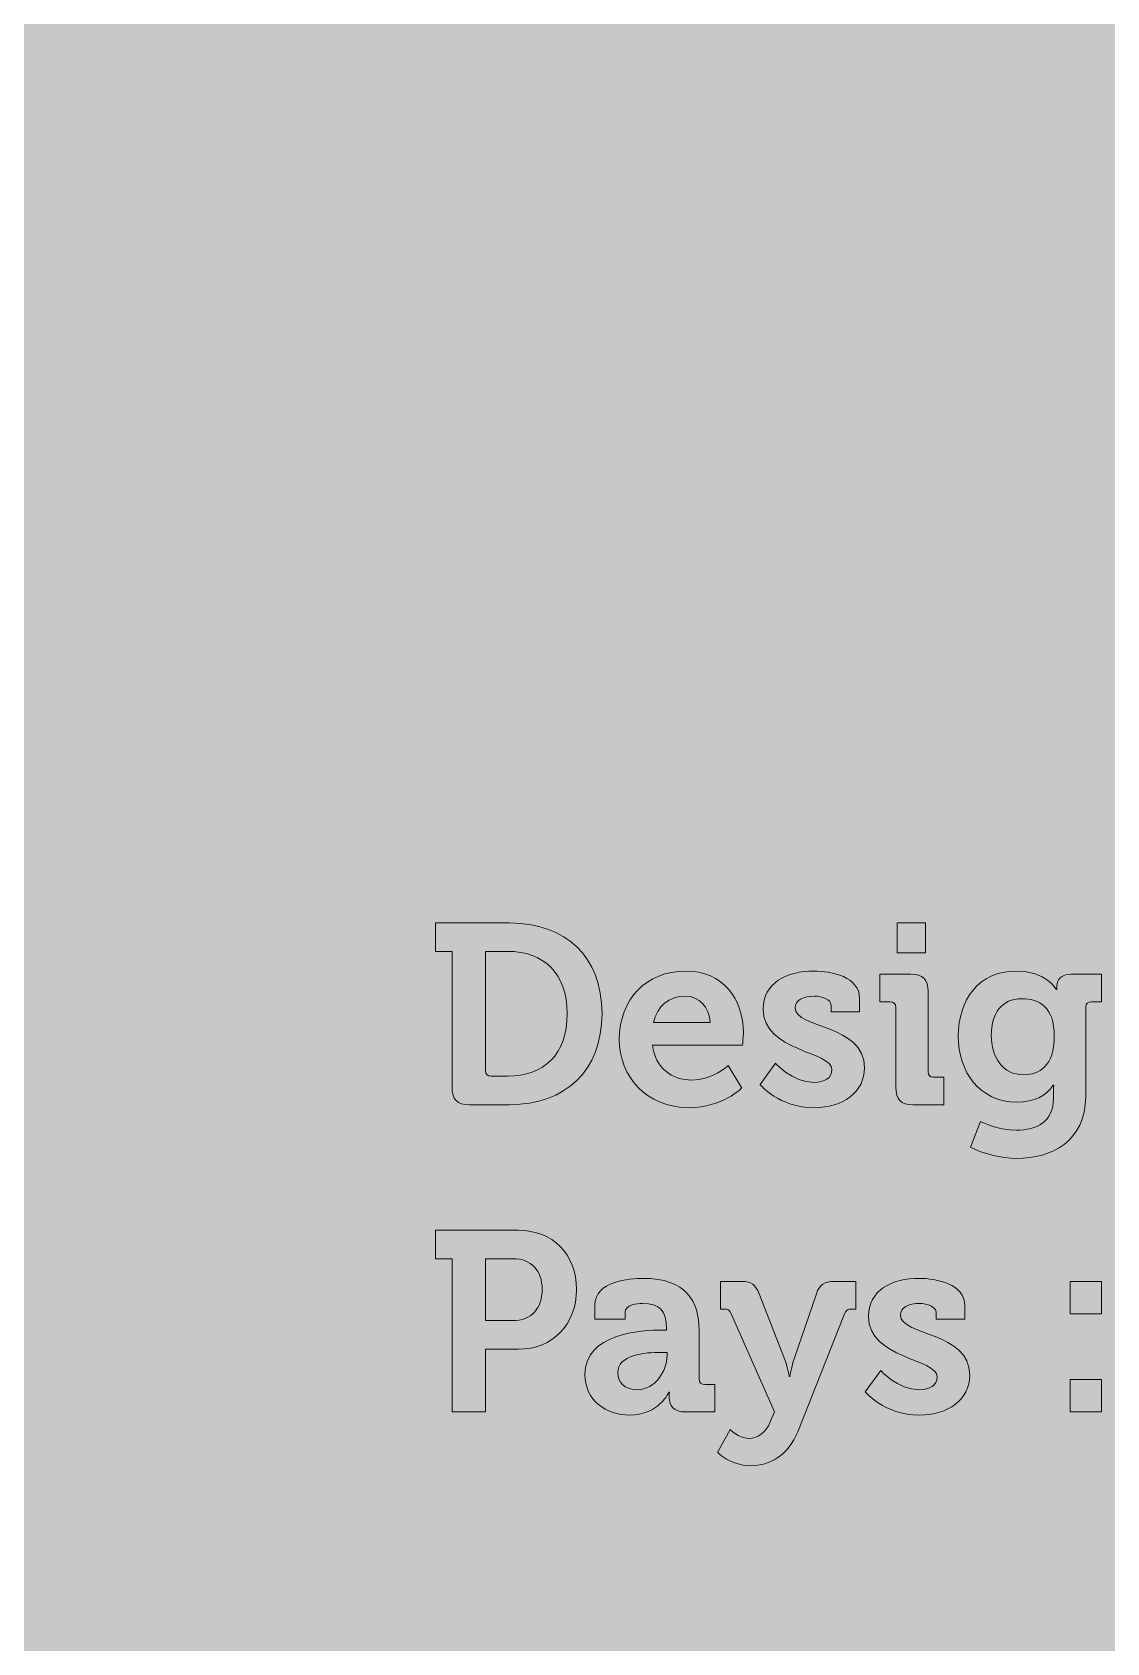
# Model space of a CAD drawing. Header units: inches. Extents: x 8 to 818, y -635 to -10.
# Drawn here: x 716.83 to 734.6, y -562.69 to -536.07 of the extents above; entities that cross this region are included whole.
import ezdxf

# ---------------------------------------------------------------- set-up
doc = ezdxf.new("R2010")
doc.units = ezdxf.units.IN
doc.header["$MEASUREMENT"] = 0
doc.layers.add('Calque 1', color=7, linetype='Continuous')
doc.layers.add('Calque 2', color=7, linetype='Continuous')

# ---------------------------------------------------------------- blocks, each defined once
blk = doc.blocks.new('block 13')
at = {"layer": 'Calque 1', "color": 179, "lineweight": 5, "true_color": 0x262425}
blk.add_open_spline([(719.694, -361.546), (719.694, -361.546), (724.17, -371.802), (724.17, -371.802), (724.391, -372.309), (724.16, -372.898), (723.653, -373.119), (723.653, -373.119), (722.737, -373.519), (722.737, -373.519), (722.231, -373.74), (721.641, -373.509), (721.42, -373.002), (721.42, -373.002), (717.744, -364.577), (717.744, -364.577), (640.056, -483.564), (480.643, -525.464), (351.496, -455.488), (351.496, -455.488), (353.499, -460.077), (353.499, -460.077), (353.72, -460.583), (353.489, -461.173), (352.983, -461.394), (352.983, -461.394), (352.066, -461.794), (352.066, -461.794), (351.56, -462.015), (350.971, -461.783), (350.75, -461.277), (350.75, -461.277), (347.181, -453.1), (347.181, -453.1), (344.491, -451.582), (341.813, -450.021), (339.152, -448.404), (335.488, -446.179), (330.728, -447.182), (328.31, -450.722), (328.31, -450.722), (328.221, -450.853), (328.221, -450.853), (325.723, -454.511), (326.637, -459.522), (330.297, -462.017), (477.228, -562.189), (679.23, -515.398), (769.485, -361.031), (775.135, -351.477), (770.258, -339.126), (759.21, -334.03), (759.21, -334.03), (759.21, -334.03), (759.21, -334.03), (748.148, -328.919), (736.083, -332.124), (731.675, -340.712), (727.953, -347.893), (723.95, -354.837), (719.694, -361.546)], degree=3, knots=[0, 0, 0, 0, 1, 1, 1, 2, 2, 2, 3, 3, 3, 4, 4, 4, 5, 5, 5, 6, 6, 6, 7, 7, 7, 8, 8, 8, 9, 9, 9, 10, 10, 10, 11, 11, 11, 12, 12, 12, 13, 13, 13, 14, 14, 14, 15, 15, 15, 16, 16, 16, 17, 17, 17, 18, 18, 18, 19, 19, 19, 20, 20, 20, 20], dxfattribs=at)
blk = doc.blocks.new('block 16')
at = {"layer": 'Calque 2', "true_color": 0x262425}
h = blk.add_hatch(color=179, dxfattribs=at)
h.dxf.hatch_style = 2
edge = h.paths.add_edge_path()
edge.add_spline(control_points=[(723.774, -551.261), (723.774, -551.261), (723.499, -551.261), (723.499, -551.261), (723.499, -551.261), (723.499, -550.791), (723.499, -550.791), (723.499, -550.791), (724.722, -550.791), (724.722, -550.791), (725.648, -550.791), (726.253, -551.341), (726.253, -552.289), (726.253, -553.236), (725.648, -553.795), (724.722, -553.795), (724.722, -553.795), (724.061, -553.795), (724.061, -553.795), (723.858, -553.795), (723.774, -553.71), (723.774, -553.507), (723.774, -553.507), (723.774, -551.261), (723.774, -551.261)], knot_values=[0, 0, 0, 0, 1, 1, 1, 2, 2, 2, 3, 3, 3, 4, 4, 4, 5, 5, 5, 6, 6, 6, 7, 7, 7, 8, 8, 8, 8], degree=3, periodic=1)
edge = h.paths.add_edge_path()
edge.add_spline(control_points=[(724.421, -553.325), (724.421, -553.325), (724.692, -553.325), (724.692, -553.325), (725.293, -553.325), (725.678, -552.966), (725.678, -552.289), (725.678, -551.62), (725.284, -551.261), (724.692, -551.261), (724.692, -551.261), (724.328, -551.261), (724.328, -551.261), (724.328, -551.261), (724.328, -553.232), (724.328, -553.232), (724.328, -553.291), (724.362, -553.325), (724.421, -553.325)], knot_values=[0, 0, 0, 0, 1, 1, 1, 2, 2, 2, 3, 3, 3, 4, 4, 4, 5, 5, 5, 6, 6, 6, 6], degree=3, periodic=1)
h = blk.add_hatch(color=179, dxfattribs=at)
h.dxf.hatch_style = 2
edge = h.paths.add_edge_path()
edge.add_spline(control_points=[(731.11, -552.187), (731.11, -552.124), (731.076, -552.094), (731.017, -552.094), (731.017, -552.094), (730.848, -552.094), (730.848, -552.094), (730.848, -552.094), (730.848, -551.637), (730.848, -551.637), (730.848, -551.637), (731.36, -551.637), (731.36, -551.637), (731.558, -551.637), (731.643, -551.726), (731.643, -551.925), (731.643, -551.925), (731.643, -553.249), (731.643, -553.249), (731.643, -553.308), (731.677, -553.342), (731.736, -553.342), (731.736, -553.342), (731.905, -553.342), (731.905, -553.342), (731.905, -553.342), (731.905, -553.795), (731.905, -553.795), (731.905, -553.795), (731.393, -553.795), (731.393, -553.795), (731.195, -553.795), (731.11, -553.71), (731.11, -553.507), (731.11, -553.507), (731.11, -552.187), (731.11, -552.187)], knot_values=[0, 0, 0, 0, 1, 1, 1, 2, 2, 2, 3, 3, 3, 4, 4, 4, 5, 5, 5, 6, 6, 6, 7, 7, 7, 8, 8, 8, 9, 9, 9, 10, 10, 10, 11, 11, 11, 12, 12, 12, 12], degree=3, periodic=1)
h.paths.add_polyline_path([(731.135, -550.791), (731.601, -550.791), (731.601, -551.286), (731.135, -551.286)])
h = blk.add_hatch(color=179, dxfattribs=at)
h.dxf.hatch_style = 2
edge = h.paths.add_edge_path()
edge.add_spline(control_points=[(727.634, -551.586), (728.252, -551.586), (728.59, -552.039), (728.59, -552.61), (728.59, -552.673), (728.577, -552.809), (728.577, -552.809), (728.577, -552.809), (727.088, -552.809), (727.088, -552.809), (727.131, -553.19), (727.41, -553.389), (727.735, -553.389), (728.082, -553.389), (728.341, -553.147), (728.341, -553.147), (728.341, -553.147), (728.565, -553.52), (728.565, -553.52), (728.565, -553.52), (728.235, -553.845), (727.697, -553.845), (726.982, -553.845), (726.538, -553.329), (726.538, -552.716), (726.538, -552.052), (726.987, -551.586), (727.634, -551.586)], knot_values=[0, 0, 0, 0, 1, 1, 1, 2, 2, 2, 3, 3, 3, 4, 4, 4, 5, 5, 5, 6, 6, 6, 7, 7, 7, 8, 8, 8, 9, 9, 9, 9], degree=3, periodic=1)
edge = h.paths.add_edge_path()
edge.add_spline(control_points=[(728.04, -552.437), (728.032, -552.179), (727.854, -552.001), (727.634, -552.001), (727.359, -552.001), (727.164, -552.166), (727.105, -552.437), (727.105, -552.437), (728.04, -552.437), (728.04, -552.437)], knot_values=[0, 0, 0, 0, 1, 1, 1, 2, 2, 2, 3, 3, 3, 3], degree=3, periodic=1)
h = blk.add_hatch(color=179, dxfattribs=at)
h.dxf.hatch_style = 2
edge = h.paths.add_edge_path()
edge.add_spline(control_points=[(729.12, -553.109), (729.12, -553.109), (729.395, -553.427), (729.763, -553.427), (729.928, -553.427), (730.055, -553.359), (730.055, -553.215), (730.055, -552.91), (728.917, -552.915), (728.917, -552.217), (728.917, -551.785), (729.307, -551.586), (729.755, -551.586), (730.047, -551.586), (730.512, -551.684), (730.512, -552.035), (730.512, -552.035), (730.512, -552.259), (730.512, -552.259), (730.512, -552.259), (730.039, -552.259), (730.039, -552.259), (730.039, -552.259), (730.039, -552.153), (730.039, -552.153), (730.039, -552.052), (729.886, -552.001), (729.768, -552.001), (729.577, -552.001), (729.446, -552.068), (729.446, -552.196), (729.446, -552.534), (730.593, -552.466), (730.593, -553.185), (730.593, -553.592), (730.233, -553.845), (729.763, -553.845), (729.171, -553.845), (728.866, -553.461), (728.866, -553.461), (728.866, -553.461), (729.12, -553.109), (729.12, -553.109)], knot_values=[0, 0, 0, 0, 1, 1, 1, 2, 2, 2, 3, 3, 3, 4, 4, 4, 5, 5, 5, 6, 6, 6, 7, 7, 7, 8, 8, 8, 9, 9, 9, 10, 10, 10, 11, 11, 11, 12, 12, 12, 13, 13, 13, 14, 14, 14, 14], degree=3, periodic=1)
h = blk.add_hatch(color=179, dxfattribs=at)
h.dxf.hatch_style = 2
edge = h.paths.add_edge_path()
edge.add_spline(control_points=[(733.099, -551.586), (733.598, -551.586), (733.763, -551.891), (733.763, -551.891), (733.763, -551.891), (733.772, -551.891), (733.772, -551.891), (733.772, -551.891), (733.772, -551.866), (733.772, -551.836), (733.772, -551.738), (733.84, -551.637), (734.009, -551.637), (734.009, -551.637), (734.508, -551.637), (734.508, -551.637), (734.508, -551.637), (734.508, -552.094), (734.508, -552.094), (734.508, -552.094), (734.343, -552.094), (734.343, -552.094), (734.288, -552.094), (734.25, -552.124), (734.25, -552.179), (734.25, -552.179), (734.25, -553.664), (734.25, -553.664), (734.25, -554.404), (733.675, -554.683), (733.112, -554.683), (732.841, -554.683), (732.553, -554.607), (732.346, -554.497), (732.346, -554.497), (732.511, -554.074), (732.511, -554.074), (732.511, -554.074), (732.778, -554.218), (733.108, -554.218), (733.433, -554.218), (733.717, -554.078), (733.717, -553.689), (733.717, -553.689), (733.717, -553.587), (733.717, -553.587), (733.717, -553.537), (733.721, -553.473), (733.721, -553.473), (733.721, -553.473), (733.713, -553.473), (733.713, -553.473), (733.586, -553.655), (733.4, -553.752), (733.112, -553.752), (732.494, -553.752), (732.143, -553.253), (732.143, -552.661), (732.143, -552.068), (732.477, -551.586), (733.099, -551.586)], knot_values=[0, 0, 0, 0, 1, 1, 1, 2, 2, 2, 3, 3, 3, 4, 4, 4, 5, 5, 5, 6, 6, 6, 7, 7, 7, 8, 8, 8, 9, 9, 9, 10, 10, 10, 11, 11, 11, 12, 12, 12, 13, 13, 13, 14, 14, 14, 15, 15, 15, 16, 16, 16, 17, 17, 17, 18, 18, 18, 19, 19, 19, 20, 20, 20, 20], degree=3, periodic=1)
edge = h.paths.add_edge_path()
edge.add_spline(control_points=[(733.73, -552.665), (733.73, -552.174), (733.484, -552.043), (733.192, -552.043), (732.866, -552.043), (732.689, -552.28), (732.689, -552.644), (732.689, -553.021), (732.879, -553.3), (733.226, -553.3), (733.484, -553.3), (733.73, -553.152), (733.73, -552.665)], knot_values=[0, 0, 0, 0, 1, 1, 1, 2, 2, 2, 3, 3, 3, 4, 4, 4, 4], degree=3, periodic=1)
h = blk.add_hatch(color=179, dxfattribs=at)
h.dxf.hatch_style = 2
edge = h.paths.add_edge_path()
edge.add_spline(control_points=[(723.774, -556.341), (723.774, -556.341), (723.499, -556.341), (723.499, -556.341), (723.499, -556.341), (723.499, -555.871), (723.499, -555.871), (723.499, -555.871), (724.874, -555.871), (724.874, -555.871), (725.437, -555.871), (725.83, -556.264), (725.83, -556.848), (725.83, -557.432), (725.437, -557.838), (724.874, -557.838), (724.874, -557.838), (724.328, -557.838), (724.328, -557.838), (724.328, -557.838), (724.328, -558.875), (724.328, -558.875), (724.328, -558.875), (723.774, -558.875), (723.774, -558.875), (723.774, -558.875), (723.774, -556.341), (723.774, -556.341)], knot_values=[0, 0, 0, 0, 1, 1, 1, 2, 2, 2, 3, 3, 3, 4, 4, 4, 5, 5, 5, 6, 6, 6, 7, 7, 7, 8, 8, 8, 9, 9, 9, 9], degree=3, periodic=1)
edge = h.paths.add_edge_path()
edge.add_spline(control_points=[(724.772, -557.365), (725.085, -557.365), (725.263, -557.161), (725.263, -556.848), (725.263, -556.54), (725.085, -556.341), (724.781, -556.341), (724.781, -556.341), (724.328, -556.341), (724.328, -556.341), (724.328, -556.341), (724.328, -557.365), (724.328, -557.365), (724.328, -557.365), (724.772, -557.365), (724.772, -557.365)], knot_values=[0, 0, 0, 0, 1, 1, 1, 2, 2, 2, 3, 3, 3, 4, 4, 4, 5, 5, 5, 5], degree=3, periodic=1)
h = blk.add_hatch(color=179, dxfattribs=at)
h.dxf.hatch_style = 2
edge = h.paths.add_edge_path()
edge.add_spline(control_points=[(727.253, -557.521), (727.253, -557.521), (727.321, -557.521), (727.321, -557.521), (727.321, -557.521), (727.321, -557.504), (727.321, -557.504), (727.321, -557.195), (727.198, -557.081), (726.923, -557.081), (726.826, -557.081), (726.635, -557.106), (726.635, -557.225), (726.635, -557.225), (726.635, -557.339), (726.635, -557.339), (726.635, -557.339), (726.136, -557.339), (726.136, -557.339), (726.136, -557.339), (726.136, -557.111), (726.136, -557.111), (726.136, -556.709), (726.703, -556.666), (726.927, -556.666), (727.646, -556.666), (727.858, -557.043), (727.858, -557.525), (727.858, -557.525), (727.858, -558.329), (727.858, -558.329), (727.858, -558.388), (727.892, -558.422), (727.951, -558.422), (727.951, -558.422), (728.12, -558.422), (728.12, -558.422), (728.12, -558.422), (728.12, -558.875), (728.12, -558.875), (728.12, -558.875), (727.638, -558.875), (727.638, -558.875), (727.439, -558.875), (727.363, -558.765), (727.363, -558.638), (727.363, -558.583), (727.367, -558.545), (727.367, -558.545), (727.367, -558.545), (727.359, -558.545), (727.359, -558.545), (727.359, -558.545), (727.194, -558.926), (726.707, -558.926), (726.322, -558.926), (725.971, -558.684), (725.971, -558.253), (725.971, -557.576), (726.902, -557.521), (727.253, -557.521)], knot_values=[0, 0, 0, 0, 1, 1, 1, 2, 2, 2, 3, 3, 3, 4, 4, 4, 5, 5, 5, 6, 6, 6, 7, 7, 7, 8, 8, 8, 9, 9, 9, 10, 10, 10, 11, 11, 11, 12, 12, 12, 13, 13, 13, 14, 14, 14, 15, 15, 15, 16, 16, 16, 17, 17, 17, 18, 18, 18, 19, 19, 19, 20, 20, 20, 20], degree=3, periodic=1)
edge = h.paths.add_edge_path()
edge.add_spline(control_points=[(726.838, -558.507), (727.126, -558.507), (727.329, -558.202), (727.329, -557.94), (727.329, -557.94), (727.329, -557.889), (727.329, -557.889), (727.329, -557.889), (727.236, -557.889), (727.236, -557.889), (726.957, -557.889), (726.513, -557.927), (726.513, -558.228), (726.513, -558.372), (726.618, -558.507), (726.838, -558.507)], knot_values=[0, 0, 0, 0, 1, 1, 1, 2, 2, 2, 3, 3, 3, 4, 4, 4, 5, 5, 5, 5], degree=3, periodic=1)
h = blk.add_hatch(color=179, dxfattribs=at)
h.dxf.hatch_style = 2
edge = h.paths.add_edge_path()
edge.add_spline(control_points=[(730.86, -558.189), (730.86, -558.189), (731.135, -558.507), (731.503, -558.507), (731.668, -558.507), (731.795, -558.439), (731.795, -558.295), (731.795, -557.991), (730.657, -557.995), (730.657, -557.297), (730.657, -556.865), (731.047, -556.666), (731.495, -556.666), (731.787, -556.666), (732.252, -556.764), (732.252, -557.115), (732.252, -557.115), (732.252, -557.339), (732.252, -557.339), (732.252, -557.339), (731.778, -557.339), (731.778, -557.339), (731.778, -557.339), (731.778, -557.233), (731.778, -557.233), (731.778, -557.132), (731.626, -557.081), (731.508, -557.081), (731.317, -557.081), (731.186, -557.149), (731.186, -557.276), (731.186, -557.614), (732.333, -557.547), (732.333, -558.266), (732.333, -558.672), (731.973, -558.926), (731.503, -558.926), (730.911, -558.926), (730.606, -558.541), (730.606, -558.541), (730.606, -558.541), (730.86, -558.189), (730.86, -558.189)], knot_values=[0, 0, 0, 0, 1, 1, 1, 2, 2, 2, 3, 3, 3, 4, 4, 4, 5, 5, 5, 6, 6, 6, 7, 7, 7, 8, 8, 8, 9, 9, 9, 10, 10, 10, 11, 11, 11, 12, 12, 12, 13, 13, 13, 14, 14, 14, 14], degree=3, periodic=1)
h = blk.add_hatch(color=179, dxfattribs=at)
h.dxf.hatch_style = 2
edge = h.paths.add_edge_path()
edge.add_spline(control_points=[(728.68, -559.311), (728.828, -559.311), (728.959, -559.222), (729.035, -559.036), (729.035, -559.036), (729.107, -558.871), (729.107, -558.871), (729.107, -558.871), (728.388, -557.25), (728.388, -557.25), (728.363, -557.187), (728.333, -557.174), (728.274, -557.174), (728.274, -557.174), (728.211, -557.174), (728.211, -557.174), (728.211, -557.174), (728.211, -556.717), (728.211, -556.717), (728.211, -556.717), (728.566, -556.717), (728.566, -556.717), (728.718, -556.717), (728.794, -556.772), (728.849, -556.92), (728.849, -556.92), (729.272, -557.999), (729.272, -557.999), (729.315, -558.109), (729.349, -558.287), (729.349, -558.287), (729.349, -558.287), (729.357, -558.287), (729.357, -558.287), (729.357, -558.287), (729.391, -558.109), (729.429, -557.999), (729.429, -557.999), (729.797, -556.92), (729.797, -556.92), (729.848, -556.772), (729.937, -556.717), (730.085, -556.717), (730.085, -556.717), (730.449, -556.717), (730.449, -556.717), (730.449, -556.717), (730.449, -557.174), (730.449, -557.174), (730.449, -557.174), (730.385, -557.174), (730.385, -557.174), (730.322, -557.174), (730.288, -557.187), (730.263, -557.25), (730.263, -557.25), (729.488, -559.201), (729.488, -559.201), (729.336, -559.59), (729.031, -559.763), (728.71, -559.763), (728.371, -559.763), (728.164, -559.543), (728.164, -559.543), (728.164, -559.543), (728.371, -559.163), (728.371, -559.163), (728.371, -559.163), (728.503, -559.311), (728.68, -559.311)], knot_values=[0, 0, 0, 0, 1, 1, 1, 2, 2, 2, 3, 3, 3, 4, 4, 4, 5, 5, 5, 6, 6, 6, 7, 7, 7, 8, 8, 8, 9, 9, 9, 10, 10, 10, 11, 11, 11, 12, 12, 12, 13, 13, 13, 14, 14, 14, 15, 15, 15, 16, 16, 16, 17, 17, 17, 18, 18, 18, 19, 19, 19, 20, 20, 20, 21, 21, 21, 22, 22, 22, 23, 23, 23, 23], degree=3, periodic=1)
h = blk.add_hatch(color=179, dxfattribs=at)
h.dxf.hatch_style = 2
h.paths.add_polyline_path([(733.993, -556.717), (734.509, -556.717), (734.509, -557.254), (733.993, -557.254)])
h.paths.add_polyline_path([(733.993, -558.338), (734.509, -558.338), (734.509, -558.875), (733.993, -558.875)])
at = {"layer": 'Calque 2', "lineweight": 0}
for points in [[(731.135, -550.791), (731.601, -550.791), (731.601, -551.286), (731.135, -551.286), (731.135, -550.791)], [(733.993, -556.717), (734.509, -556.717), (734.509, -557.254), (733.993, -557.254), (733.993, -556.717)], [(733.993, -558.338), (734.509, -558.338), (734.509, -558.875), (733.993, -558.875), (733.993, -558.338)]]:
    blk.add_lwpolyline(points, dxfattribs=at)
for points, knots in [([(723.774, -551.261), (723.774, -551.261), (723.499, -551.261), (723.499, -551.261), (723.499, -551.261), (723.499, -550.791), (723.499, -550.791), (723.499, -550.791), (724.722, -550.791), (724.722, -550.791), (725.648, -550.791), (726.253, -551.341), (726.253, -552.289), (726.253, -553.236), (725.648, -553.795), (724.722, -553.795), (724.722, -553.795), (724.061, -553.795), (724.061, -553.795), (723.858, -553.795), (723.774, -553.71), (723.774, -553.507), (723.774, -553.507), (723.774, -551.261), (723.774, -551.261)], [0, 0, 0, 0, 1, 1, 1, 2, 2, 2, 3, 3, 3, 4, 4, 4, 5, 5, 5, 6, 6, 6, 7, 7, 7, 8, 8, 8, 8]), ([(724.421, -553.325), (724.421, -553.325), (724.692, -553.325), (724.692, -553.325), (725.293, -553.325), (725.678, -552.966), (725.678, -552.289), (725.678, -551.62), (725.284, -551.261), (724.692, -551.261), (724.692, -551.261), (724.328, -551.261), (724.328, -551.261), (724.328, -551.261), (724.328, -553.232), (724.328, -553.232), (724.328, -553.291), (724.362, -553.325), (724.421, -553.325)], [0, 0, 0, 0, 1, 1, 1, 2, 2, 2, 3, 3, 3, 4, 4, 4, 5, 5, 5, 6, 6, 6, 6]), ([(727.634, -551.586), (728.252, -551.586), (728.59, -552.039), (728.59, -552.61), (728.59, -552.673), (728.577, -552.809), (728.577, -552.809), (728.577, -552.809), (727.088, -552.809), (727.088, -552.809), (727.131, -553.19), (727.41, -553.389), (727.735, -553.389), (728.082, -553.389), (728.341, -553.147), (728.341, -553.147), (728.341, -553.147), (728.565, -553.52), (728.565, -553.52), (728.565, -553.52), (728.235, -553.845), (727.697, -553.845), (726.982, -553.845), (726.538, -553.329), (726.538, -552.716), (726.538, -552.052), (726.987, -551.586), (727.634, -551.586)], [0, 0, 0, 0, 1, 1, 1, 2, 2, 2, 3, 3, 3, 4, 4, 4, 5, 5, 5, 6, 6, 6, 7, 7, 7, 8, 8, 8, 9, 9, 9, 9]), ([(729.12, -553.109), (729.12, -553.109), (729.395, -553.427), (729.763, -553.427), (729.928, -553.427), (730.055, -553.359), (730.055, -553.215), (730.055, -552.91), (728.917, -552.915), (728.917, -552.217), (728.917, -551.785), (729.307, -551.586), (729.755, -551.586), (730.047, -551.586), (730.512, -551.684), (730.512, -552.035), (730.512, -552.035), (730.512, -552.259), (730.512, -552.259), (730.512, -552.259), (730.039, -552.259), (730.039, -552.259), (730.039, -552.259), (730.039, -552.153), (730.039, -552.153), (730.039, -552.052), (729.886, -552.001), (729.768, -552.001), (729.577, -552.001), (729.446, -552.068), (729.446, -552.196), (729.446, -552.534), (730.593, -552.466), (730.593, -553.185), (730.593, -553.592), (730.233, -553.845), (729.763, -553.845), (729.171, -553.845), (728.866, -553.461), (728.866, -553.461), (728.866, -553.461), (729.12, -553.109), (729.12, -553.109)], [0, 0, 0, 0, 1, 1, 1, 2, 2, 2, 3, 3, 3, 4, 4, 4, 5, 5, 5, 6, 6, 6, 7, 7, 7, 8, 8, 8, 9, 9, 9, 10, 10, 10, 11, 11, 11, 12, 12, 12, 13, 13, 13, 14, 14, 14, 14]), ([(731.11, -552.187), (731.11, -552.124), (731.076, -552.094), (731.017, -552.094), (731.017, -552.094), (730.848, -552.094), (730.848, -552.094), (730.848, -552.094), (730.848, -551.637), (730.848, -551.637), (730.848, -551.637), (731.36, -551.637), (731.36, -551.637), (731.558, -551.637), (731.643, -551.726), (731.643, -551.925), (731.643, -551.925), (731.643, -553.249), (731.643, -553.249), (731.643, -553.308), (731.677, -553.342), (731.736, -553.342), (731.736, -553.342), (731.905, -553.342), (731.905, -553.342), (731.905, -553.342), (731.905, -553.795), (731.905, -553.795), (731.905, -553.795), (731.393, -553.795), (731.393, -553.795), (731.195, -553.795), (731.11, -553.71), (731.11, -553.507), (731.11, -553.507), (731.11, -552.187), (731.11, -552.187)], [0, 0, 0, 0, 1, 1, 1, 2, 2, 2, 3, 3, 3, 4, 4, 4, 5, 5, 5, 6, 6, 6, 7, 7, 7, 8, 8, 8, 9, 9, 9, 10, 10, 10, 11, 11, 11, 12, 12, 12, 12]), ([(733.099, -551.586), (733.598, -551.586), (733.763, -551.891), (733.763, -551.891), (733.763, -551.891), (733.772, -551.891), (733.772, -551.891), (733.772, -551.891), (733.772, -551.866), (733.772, -551.836), (733.772, -551.738), (733.84, -551.637), (734.009, -551.637), (734.009, -551.637), (734.508, -551.637), (734.508, -551.637), (734.508, -551.637), (734.508, -552.094), (734.508, -552.094), (734.508, -552.094), (734.343, -552.094), (734.343, -552.094), (734.288, -552.094), (734.25, -552.124), (734.25, -552.179), (734.25, -552.179), (734.25, -553.664), (734.25, -553.664), (734.25, -554.404), (733.675, -554.683), (733.112, -554.683), (732.841, -554.683), (732.553, -554.607), (732.346, -554.497), (732.346, -554.497), (732.511, -554.074), (732.511, -554.074), (732.511, -554.074), (732.778, -554.218), (733.108, -554.218), (733.433, -554.218), (733.717, -554.078), (733.717, -553.689), (733.717, -553.689), (733.717, -553.587), (733.717, -553.587), (733.717, -553.537), (733.721, -553.473), (733.721, -553.473), (733.721, -553.473), (733.713, -553.473), (733.713, -553.473), (733.586, -553.655), (733.4, -553.752), (733.112, -553.752), (732.494, -553.752), (732.143, -553.253), (732.143, -552.661), (732.143, -552.068), (732.477, -551.586), (733.099, -551.586)], [0, 0, 0, 0, 1, 1, 1, 2, 2, 2, 3, 3, 3, 4, 4, 4, 5, 5, 5, 6, 6, 6, 7, 7, 7, 8, 8, 8, 9, 9, 9, 10, 10, 10, 11, 11, 11, 12, 12, 12, 13, 13, 13, 14, 14, 14, 15, 15, 15, 16, 16, 16, 17, 17, 17, 18, 18, 18, 19, 19, 19, 20, 20, 20, 20]), ([(728.04, -552.437), (728.032, -552.179), (727.854, -552.001), (727.634, -552.001), (727.359, -552.001), (727.164, -552.166), (727.105, -552.437), (727.105, -552.437), (728.04, -552.437), (728.04, -552.437)], [0, 0, 0, 0, 1, 1, 1, 2, 2, 2, 3, 3, 3, 3]), ([(733.73, -552.665), (733.73, -552.174), (733.484, -552.043), (733.192, -552.043), (732.866, -552.043), (732.689, -552.28), (732.689, -552.644), (732.689, -553.021), (732.879, -553.3), (733.226, -553.3), (733.484, -553.3), (733.73, -553.152), (733.73, -552.665)], [0, 0, 0, 0, 1, 1, 1, 2, 2, 2, 3, 3, 3, 4, 4, 4, 4]), ([(723.774, -556.341), (723.774, -556.341), (723.499, -556.341), (723.499, -556.341), (723.499, -556.341), (723.499, -555.871), (723.499, -555.871), (723.499, -555.871), (724.874, -555.871), (724.874, -555.871), (725.437, -555.871), (725.83, -556.264), (725.83, -556.848), (725.83, -557.432), (725.437, -557.838), (724.874, -557.838), (724.874, -557.838), (724.328, -557.838), (724.328, -557.838), (724.328, -557.838), (724.328, -558.875), (724.328, -558.875), (724.328, -558.875), (723.774, -558.875), (723.774, -558.875), (723.774, -558.875), (723.774, -556.341), (723.774, -556.341)], [0, 0, 0, 0, 1, 1, 1, 2, 2, 2, 3, 3, 3, 4, 4, 4, 5, 5, 5, 6, 6, 6, 7, 7, 7, 8, 8, 8, 9, 9, 9, 9]), ([(724.772, -557.365), (725.085, -557.365), (725.263, -557.161), (725.263, -556.848), (725.263, -556.54), (725.085, -556.341), (724.781, -556.341), (724.781, -556.341), (724.328, -556.341), (724.328, -556.341), (724.328, -556.341), (724.328, -557.365), (724.328, -557.365), (724.328, -557.365), (724.772, -557.365), (724.772, -557.365)], [0, 0, 0, 0, 1, 1, 1, 2, 2, 2, 3, 3, 3, 4, 4, 4, 5, 5, 5, 5]), ([(727.253, -557.521), (727.253, -557.521), (727.321, -557.521), (727.321, -557.521), (727.321, -557.521), (727.321, -557.504), (727.321, -557.504), (727.321, -557.195), (727.198, -557.081), (726.923, -557.081), (726.826, -557.081), (726.635, -557.106), (726.635, -557.225), (726.635, -557.225), (726.635, -557.339), (726.635, -557.339), (726.635, -557.339), (726.136, -557.339), (726.136, -557.339), (726.136, -557.339), (726.136, -557.111), (726.136, -557.111), (726.136, -556.709), (726.703, -556.666), (726.927, -556.666), (727.646, -556.666), (727.858, -557.043), (727.858, -557.525), (727.858, -557.525), (727.858, -558.329), (727.858, -558.329), (727.858, -558.388), (727.892, -558.422), (727.951, -558.422), (727.951, -558.422), (728.12, -558.422), (728.12, -558.422), (728.12, -558.422), (728.12, -558.875), (728.12, -558.875), (728.12, -558.875), (727.638, -558.875), (727.638, -558.875), (727.439, -558.875), (727.363, -558.765), (727.363, -558.638), (727.363, -558.583), (727.367, -558.545), (727.367, -558.545), (727.367, -558.545), (727.359, -558.545), (727.359, -558.545), (727.359, -558.545), (727.194, -558.926), (726.707, -558.926), (726.322, -558.926), (725.971, -558.684), (725.971, -558.253), (725.971, -557.576), (726.902, -557.521), (727.253, -557.521)], [0, 0, 0, 0, 1, 1, 1, 2, 2, 2, 3, 3, 3, 4, 4, 4, 5, 5, 5, 6, 6, 6, 7, 7, 7, 8, 8, 8, 9, 9, 9, 10, 10, 10, 11, 11, 11, 12, 12, 12, 13, 13, 13, 14, 14, 14, 15, 15, 15, 16, 16, 16, 17, 17, 17, 18, 18, 18, 19, 19, 19, 20, 20, 20, 20]), ([(730.86, -558.189), (730.86, -558.189), (731.135, -558.507), (731.503, -558.507), (731.668, -558.507), (731.795, -558.439), (731.795, -558.295), (731.795, -557.991), (730.657, -557.995), (730.657, -557.297), (730.657, -556.865), (731.047, -556.666), (731.495, -556.666), (731.787, -556.666), (732.252, -556.764), (732.252, -557.115), (732.252, -557.115), (732.252, -557.339), (732.252, -557.339), (732.252, -557.339), (731.778, -557.339), (731.778, -557.339), (731.778, -557.339), (731.778, -557.233), (731.778, -557.233), (731.778, -557.132), (731.626, -557.081), (731.508, -557.081), (731.317, -557.081), (731.186, -557.149), (731.186, -557.276), (731.186, -557.614), (732.333, -557.547), (732.333, -558.266), (732.333, -558.672), (731.973, -558.926), (731.503, -558.926), (730.911, -558.926), (730.606, -558.541), (730.606, -558.541), (730.606, -558.541), (730.86, -558.189), (730.86, -558.189)], [0, 0, 0, 0, 1, 1, 1, 2, 2, 2, 3, 3, 3, 4, 4, 4, 5, 5, 5, 6, 6, 6, 7, 7, 7, 8, 8, 8, 9, 9, 9, 10, 10, 10, 11, 11, 11, 12, 12, 12, 13, 13, 13, 14, 14, 14, 14]), ([(728.68, -559.311), (728.828, -559.311), (728.959, -559.222), (729.035, -559.036), (729.035, -559.036), (729.107, -558.871), (729.107, -558.871), (729.107, -558.871), (728.388, -557.25), (728.388, -557.25), (728.363, -557.187), (728.333, -557.174), (728.274, -557.174), (728.274, -557.174), (728.211, -557.174), (728.211, -557.174), (728.211, -557.174), (728.211, -556.717), (728.211, -556.717), (728.211, -556.717), (728.566, -556.717), (728.566, -556.717), (728.718, -556.717), (728.794, -556.772), (728.849, -556.92), (728.849, -556.92), (729.272, -557.999), (729.272, -557.999), (729.315, -558.109), (729.349, -558.287), (729.349, -558.287), (729.349, -558.287), (729.357, -558.287), (729.357, -558.287), (729.357, -558.287), (729.391, -558.109), (729.429, -557.999), (729.429, -557.999), (729.797, -556.92), (729.797, -556.92), (729.848, -556.772), (729.937, -556.717), (730.085, -556.717), (730.085, -556.717), (730.449, -556.717), (730.449, -556.717), (730.449, -556.717), (730.449, -557.174), (730.449, -557.174), (730.449, -557.174), (730.385, -557.174), (730.385, -557.174), (730.322, -557.174), (730.288, -557.187), (730.263, -557.25), (730.263, -557.25), (729.488, -559.201), (729.488, -559.201), (729.336, -559.59), (729.031, -559.763), (728.71, -559.763), (728.371, -559.763), (728.164, -559.543), (728.164, -559.543), (728.164, -559.543), (728.371, -559.163), (728.371, -559.163), (728.371, -559.163), (728.503, -559.311), (728.68, -559.311)], [0, 0, 0, 0, 1, 1, 1, 2, 2, 2, 3, 3, 3, 4, 4, 4, 5, 5, 5, 6, 6, 6, 7, 7, 7, 8, 8, 8, 9, 9, 9, 10, 10, 10, 11, 11, 11, 12, 12, 12, 13, 13, 13, 14, 14, 14, 15, 15, 15, 16, 16, 16, 17, 17, 17, 18, 18, 18, 19, 19, 19, 20, 20, 20, 21, 21, 21, 22, 22, 22, 23, 23, 23, 23]), ([(726.838, -558.507), (727.126, -558.507), (727.329, -558.202), (727.329, -557.94), (727.329, -557.94), (727.329, -557.889), (727.329, -557.889), (727.329, -557.889), (727.236, -557.889), (727.236, -557.889), (726.957, -557.889), (726.513, -557.927), (726.513, -558.228), (726.513, -558.372), (726.618, -558.507), (726.838, -558.507)], [0, 0, 0, 0, 1, 1, 1, 2, 2, 2, 3, 3, 3, 4, 4, 4, 5, 5, 5, 5])]:
    blk.add_open_spline(points, degree=3, knots=knots, dxfattribs=at)

msp = doc.modelspace()

# ---------------------------------------------------------------- hatches: boundary and pattern name
at = {"layer": 'Calque 2', "true_color": 0xfefeff}
h = msp.add_hatch(color=7, dxfattribs=at)
h.dxf.hatch_style = 2
h.paths.add_polyline_path([(787.662, -586.194), (636.119, -586.194), (636.119, -513.458), (787.662, -513.458)])

# ---------------------------------------------------------------- block references
at = {"layer": 'Calque 1'}
msp.add_blockref('block 13', (0, 0), dxfattribs=at)
at = {"layer": 'Calque 2'}
msp.add_blockref('block 16', (0, 0), dxfattribs=at)

doc.saveas('drawing.dxf')
